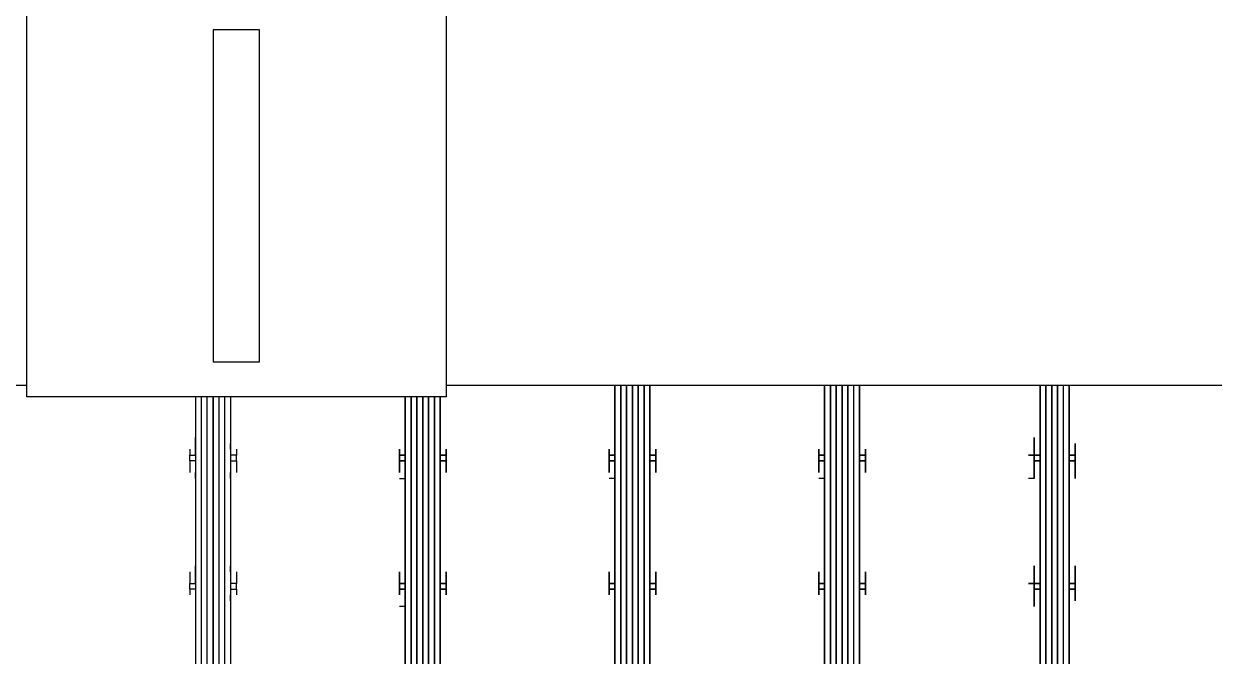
# Model space of a CAD drawing. Header units: metres. Extents: x 529352 to 529741, y 2674804 to 2675132.
# Drawn here: x 529554.8984 to 529555.1811, y 2675005.2932 to 2675005.4432 of the extents above; entities that cross this region are included whole.
import ezdxf

# ---------------------------------------------------------------- set-up
doc = ezdxf.new("R2010")
doc.units = ezdxf.units.M
doc.layers.add('IDT', color=7, linetype='Continuous')

# ---------------------------------------------------------------- blocks, each defined once
blk = doc.blocks.new('IDT')
at = {"layer": 'IDT', "color": 0, "lineweight": 25}
for p, q in [((14.19265, 9.00191), (14.19265, 8.8055)), ((14.19265, 8.8055), (14.19265, 9.00191)), ((14.19403, 9.00329), (14.19403, 8.8055)), ((14.19403, 9.00329), (14.19403, 8.8055)), ((14.19542, 9.00329), (14.19542, 8.8055)), ((14.19542, 8.8055), (14.19542, 9.00329)), ((14.19542, 9.00329), (14.19542, 8.8055)), ((14.19542, 9.00329), (14.19542, 8.8055)), ((14.1968, 9.00329), (14.1968, 8.8055)), ((14.1968, 8.8055), (14.1968, 9.00329)), ((14.19818, 9.00329), (14.19818, 8.8055)), ((14.19818, 8.8055), (14.19818, 9.00329)), ((14.19957, 8.8055), (14.19957, 9.00329)), ((14.19957, 9.00329), (14.19957, 8.8055)), ((14.19957, 9.00191), (14.19957, 8.8055)), ((14.19957, 8.8055), (14.19957, 9.00191)), ((14.24244, 9.00191), (14.24244, 8.8055)), ((14.24244, 8.8055), (14.24244, 9.00191)), ((14.24383, 9.00329), (14.24383, 8.8055)), ((14.24383, 9.00329), (14.24383, 8.8055)), ((14.24521, 9.00329), (14.24521, 8.8055)), ((14.24521, 8.8055), (14.24521, 9.00329)), ((14.24659, 8.8055), (14.24659, 9.00329)), ((14.24659, 9.00329), (14.24659, 8.8055)), ((14.24659, 8.8055), (14.24659, 9.00329)), ((14.24659, 9.00329), (14.24659, 8.8055)), ((14.24798, 9.00329), (14.24798, 8.8055)), ((14.24798, 8.8055), (14.24798, 9.00329)), ((14.24936, 8.8055), (14.24936, 9.00329)), ((14.24936, 9.00329), (14.24936, 8.8055)), ((14.25074, 9.00191), (14.25074, 8.8055)), ((14.25074, 8.8055), (14.25074, 9.00191)), ((14.29224, 9.00191), (14.29224, 8.8055)), ((14.29224, 8.8055), (14.29224, 9.00191)), ((14.29362, 8.8055), (14.29362, 9.00329)), ((14.29362, 9.00329), (14.29362, 8.8055)), ((14.295, 9.00329), (14.295, 8.8055)), ((14.295, 8.8055), (14.295, 9.00329)), ((14.29639, 8.8055), (14.29639, 9.00329)), ((14.29639, 9.00329), (14.29639, 8.8055)), ((14.29639, 8.8055), (14.29639, 9.00329)), ((14.29639, 9.00329), (14.29639, 8.8055)), ((14.29777, 8.8055), (14.29777, 9.00329)), ((14.29777, 9.00329), (14.29777, 8.8055)), ((14.29915, 8.8055), (14.29915, 9.00329)), ((14.29915, 9.00329), (14.29915, 8.8055)), ((14.30054, 9.00191), (14.30054, 8.8055)), ((14.30054, 8.8055), (14.30054, 9.00191)), ((14.34203, 9.00191), (14.34203, 8.80826)), ((14.34203, 8.80826), (14.34203, 9.00191)), ((14.34341, 8.80826), (14.34341, 9.00329)), ((14.34341, 9.00329), (14.34341, 8.80826)), ((14.3448, 9.00329), (14.3448, 8.80826)), ((14.3448, 8.80826), (14.3448, 9.00329)), ((14.34618, 8.80826), (14.34618, 9.00329)), ((14.34618, 9.00329), (14.34618, 8.80826)), ((14.34618, 8.80826), (14.34618, 9.00329)), ((14.34618, 9.00329), (14.34618, 8.80826)), ((14.34756, 8.80826), (14.34756, 9.00329)), ((14.34756, 9.00329), (14.34756, 8.80826)), ((14.34895, 8.80826), (14.34895, 9.00329)), ((14.34895, 9.00329), (14.34895, 8.80826)), ((14.35033, 9.00191), (14.35033, 8.80826)), ((14.35033, 8.80826), (14.35033, 9.00191)), ((14.39182, 8.80826), (14.39182, 9.00191)), ((14.39321, 9.00329), (14.39321, 8.80826)), ((14.39459, 8.80826), (14.39459, 9.00329)), ((14.39597, 8.80826), (14.39597, 9.00329)), ((14.39597, 9.00329), (14.39597, 8.80826)), ((14.39736, 9.00329), (14.39736, 8.80826)), ((14.39874, 9.00329), (14.39874, 8.80826)), ((14.40012, 8.80826), (14.40012, 9.00191)), ((14.19265, 8.85806), (14.19265, 8.85253)), ((14.19265, 8.85391), (14.19265, 8.85806)), ((14.20095, 8.85806), (14.20095, 8.85391)), ((14.20095, 8.85391), (14.20095, 8.85806)), ((14.24244, 8.85391), (14.24244, 8.85806)), ((14.24244, 8.85806), (14.24244, 8.85253)), ((14.25074, 8.85391), (14.25074, 8.85806)), ((14.25074, 8.85806), (14.25074, 8.85253)), ((14.29224, 8.85391), (14.29224, 8.85806)), ((14.29224, 8.85806), (14.29224, 8.85253)), ((14.30054, 8.85806), (14.30054, 8.85391)), ((14.30054, 8.85253), (14.30054, 8.85806)), ((14.34203, 8.85806), (14.34203, 8.85391)), ((14.34203, 8.85391), (14.34203, 8.85806)), ((14.35033, 8.85391), (14.35033, 8.85806)), ((14.35033, 8.85806), (14.35033, 8.85391)), ((14.35033, 8.85806), (14.35171, 8.85806)), ((14.39182, 8.85391), (14.39182, 8.85806)), ((14.40012, 8.85253), (14.40012, 8.85806)), ((14.19127, 8.85529), (14.19127, 8.85667)), ((14.19127, 8.85667), (14.19127, 8.85529)), ((14.19127, 8.85529), (14.19127, 8.85391)), ((14.19127, 8.85391), (14.19127, 8.85529)), ((14.20095, 8.85529), (14.20095, 8.85667)), ((14.20095, 8.85667), (14.20095, 8.85529)), ((14.20095, 8.85529), (14.20095, 8.85391)), ((14.20095, 8.85253), (14.20095, 8.85529)), ((14.24106, 8.85529), (14.24106, 8.85391)), ((14.24106, 8.85391), (14.24106, 8.85529)), ((14.24244, 8.85529), (14.24244, 8.85667)), ((14.24244, 8.85667), (14.24244, 8.85529)), ((14.25074, 8.85667), (14.25074, 8.85529)), ((14.25074, 8.85529), (14.25074, 8.85667)), ((14.25212, 8.85391), (14.25212, 8.85529)), ((14.25212, 8.85529), (14.25212, 8.85391)), ((14.29085, 8.85529), (14.29085, 8.85391)), ((14.29085, 8.85391), (14.29085, 8.85529)), ((14.29224, 8.85529), (14.29224, 8.85667)), ((14.29224, 8.85667), (14.29224, 8.85529)), ((14.30054, 8.85667), (14.30054, 8.85529)), ((14.30054, 8.85529), (14.30054, 8.85667)), ((14.30192, 8.85529), (14.30192, 8.85391)), ((14.30192, 8.85391), (14.30192, 8.85529)), ((14.34065, 8.85529), (14.34065, 8.85391)), ((14.34065, 8.85391), (14.34065, 8.85529)), ((14.34203, 8.85529), (14.34203, 8.85667)), ((14.34203, 8.85667), (14.34203, 8.85529)), ((14.35033, 8.85667), (14.35033, 8.85529)), ((14.35033, 8.85529), (14.35033, 8.85667)), ((14.35171, 8.85391), (14.35171, 8.85529)), ((14.35171, 8.85529), (14.35171, 8.85391)), ((14.39044, 8.85391), (14.39044, 8.85529)), ((14.39182, 8.85667), (14.39182, 8.85529)), ((14.40012, 8.85529), (14.40012, 8.85667)), ((14.40151, 8.85391), (14.40151, 8.85529)), ((14.19265, 8.85391), (14.19127, 8.85391)), ((14.19127, 8.85391), (14.19127, 8.85253)), ((14.19127, 8.85253), (14.19127, 8.85391)), ((14.19127, 8.85391), (14.19265, 8.85391)), ((14.19265, 8.85253), (14.19127, 8.85253)), ((14.19127, 8.85253), (14.19127, 8.84976)), ((14.19127, 8.84976), (14.19127, 8.85253)), ((14.19127, 8.85253), (14.19265, 8.85253)), ((14.19265, 8.85253), (14.19265, 8.85391)), ((14.19265, 8.85253), (14.19265, 8.84838)), ((14.19265, 8.84838), (14.19265, 8.85253)), ((14.20095, 8.85391), (14.19957, 8.85391)), ((14.19957, 8.85391), (14.20095, 8.85391)), ((14.20095, 8.85253), (14.19957, 8.85253)), ((14.19957, 8.85253), (14.20095, 8.85253)), ((14.20095, 8.85391), (14.20095, 8.85253)), ((14.20095, 8.85253), (14.20095, 8.85391)), ((14.20095, 8.85391), (14.20095, 8.85253)), ((14.20095, 8.85253), (14.20095, 8.84976)), ((14.20095, 8.84976), (14.20095, 8.85253)), ((14.20095, 8.85253), (14.20095, 8.84838)), ((14.20095, 8.84838), (14.20095, 8.85253)), ((14.20095, 8.85253), (14.20233, 8.85253)), ((14.20233, 8.85253), (14.20095, 8.85253)), ((14.24244, 8.85391), (14.24106, 8.85391)), ((14.24106, 8.85391), (14.24106, 8.85253)), ((14.24106, 8.85253), (14.24106, 8.85391)), ((14.24106, 8.85391), (14.24244, 8.85391)), ((14.24244, 8.85253), (14.24106, 8.85253)), ((14.24106, 8.85253), (14.24106, 8.84976)), ((14.24106, 8.84976), (14.24106, 8.85253)), ((14.24106, 8.85253), (14.24244, 8.85253)), ((14.24244, 8.85253), (14.24244, 8.85391)), ((14.24244, 8.85253), (14.24244, 8.84838)), ((14.24244, 8.84838), (14.24244, 8.85253)), ((14.25212, 8.85391), (14.25074, 8.85391)), ((14.25074, 8.85391), (14.25212, 8.85391)), ((14.25074, 8.85253), (14.25074, 8.85391)), ((14.25074, 8.85253), (14.25212, 8.85253)), ((14.25212, 8.85253), (14.25074, 8.85253)), ((14.25074, 8.85253), (14.25074, 8.84838)), ((14.25074, 8.84838), (14.25074, 8.85253)), ((14.25074, 8.85253), (14.25212, 8.85253)), ((14.25212, 8.85253), (14.25074, 8.85253)), ((14.25212, 8.85253), (14.25212, 8.85391)), ((14.25212, 8.85391), (14.25212, 8.85253)), ((14.25212, 8.85253), (14.25212, 8.84976)), ((14.25212, 8.84976), (14.25212, 8.85253)), ((14.29085, 8.85391), (14.29085, 8.85253)), ((14.29085, 8.85253), (14.29085, 8.85391)), ((14.29085, 8.85391), (14.29224, 8.85391)), ((14.29224, 8.85391), (14.29085, 8.85391)), ((14.29224, 8.85253), (14.29085, 8.85253)), ((14.29085, 8.85253), (14.29085, 8.84976)), ((14.29085, 8.84976), (14.29085, 8.85253)), ((14.29085, 8.85253), (14.29224, 8.85253)), ((14.29224, 8.84838), (14.29224, 8.85391)), ((14.29224, 8.85253), (14.29224, 8.84838)), ((14.30054, 8.85391), (14.30192, 8.85391)), ((14.30054, 8.85253), (14.30054, 8.85391)), ((14.30192, 8.85391), (14.30054, 8.85391)), ((14.30054, 8.84838), (14.30054, 8.85253)), ((14.30054, 8.85253), (14.30192, 8.85253)), ((14.30192, 8.85253), (14.30054, 8.85253)), ((14.30054, 8.85253), (14.30054, 8.84838)), ((14.30192, 8.85253), (14.30054, 8.85253)), ((14.30192, 8.85391), (14.30192, 8.85253)), ((14.30192, 8.85253), (14.30192, 8.85391)), ((14.30192, 8.85253), (14.30192, 8.84976)), ((14.30192, 8.84976), (14.30192, 8.85253)), ((14.34203, 8.85391), (14.34065, 8.85391)), ((14.34065, 8.85391), (14.34065, 8.85253)), ((14.34065, 8.85253), (14.34065, 8.85391)), ((14.34065, 8.85391), (14.34203, 8.85391)), ((14.34203, 8.85253), (14.34065, 8.85253)), ((14.34065, 8.85253), (14.34065, 8.84976)), ((14.34065, 8.84976), (14.34065, 8.85253)), ((14.34065, 8.85253), (14.34203, 8.85253)), ((14.34203, 8.85253), (14.34203, 8.85391)), ((14.34203, 8.85391), (14.34203, 8.85253)), ((14.34203, 8.84838), (14.34203, 8.85253)), ((14.34203, 8.85253), (14.34203, 8.84838)), ((14.35033, 8.85253), (14.35033, 8.85391)), ((14.35033, 8.85391), (14.35171, 8.85391)), ((14.35171, 8.85391), (14.35033, 8.85391)), ((14.35033, 8.85391), (14.35033, 8.85253)), ((14.35171, 8.85253), (14.35033, 8.85253)), ((14.35033, 8.85253), (14.35171, 8.85253)), ((14.35171, 8.85253), (14.35033, 8.85253)), ((14.35033, 8.85253), (14.35033, 8.84838)), ((14.35033, 8.84838), (14.35033, 8.85253)), ((14.35033, 8.85253), (14.35171, 8.85253)), ((14.35171, 8.85253), (14.35171, 8.85391)), ((14.35171, 8.85391), (14.35171, 8.85253)), ((14.35171, 8.85253), (14.35171, 8.84976)), ((14.35171, 8.84976), (14.35171, 8.85253)), ((14.39182, 8.85391), (14.39044, 8.85391)), ((14.39044, 8.85391), (14.39044, 8.85253)), ((14.39044, 8.84976), (14.39044, 8.85253)), ((14.39044, 8.85253), (14.39182, 8.85253)), ((14.39182, 8.85253), (14.39182, 8.85391)), ((14.39182, 8.84838), (14.39182, 8.85253)), ((14.40012, 8.85391), (14.40151, 8.85391)), ((14.40151, 8.85253), (14.40012, 8.85253)), ((14.40012, 8.85253), (14.40012, 8.84838)), ((14.40151, 8.85253), (14.40012, 8.85253)), ((14.40151, 8.85391), (14.40151, 8.85253)), ((14.40151, 8.84976), (14.40151, 8.85253)), ((14.19127, 8.84976), (14.19127, 8.84838)), ((14.19127, 8.84838), (14.19127, 8.84976)), ((14.20095, 8.84838), (14.20095, 8.84976)), ((14.20095, 8.84976), (14.20095, 8.84838)), ((14.24244, 8.84838), (14.24244, 8.84976)), ((14.24244, 8.84976), (14.24244, 8.84838)), ((14.25074, 8.84976), (14.25074, 8.84838)), ((14.25074, 8.84838), (14.25074, 8.84976)), ((14.29224, 8.84838), (14.29224, 8.84976)), ((14.29224, 8.84976), (14.29224, 8.84838)), ((14.30054, 8.84838), (14.30054, 8.84976)), ((14.30054, 8.84976), (14.30054, 8.84838)), ((14.34203, 8.84838), (14.34203, 8.84976)), ((14.34203, 8.84976), (14.34203, 8.84838)), ((14.35033, 8.84976), (14.35033, 8.84838)), ((14.35033, 8.84838), (14.35033, 8.84976)), ((14.39182, 8.84976), (14.39182, 8.84838)), ((14.40012, 8.84838), (14.40012, 8.84976)), ((14.19127, 8.82625), (14.19127, 8.82763)), ((14.19127, 8.82763), (14.19127, 8.82625)), ((14.19127, 8.82625), (14.19127, 8.82348)), ((14.19127, 8.82348), (14.19127, 8.82625)), ((14.19265, 8.82763), (14.19265, 8.82348)), ((14.19265, 8.82348), (14.19265, 8.82763)), ((14.20095, 8.82763), (14.20233, 8.82763)), ((14.20095, 8.82625), (14.20095, 8.82763)), ((14.20095, 8.82763), (14.20095, 8.82348)), ((14.20095, 8.82625), (14.20095, 8.82763)), ((14.20095, 8.82763), (14.20095, 8.82348)), ((14.20095, 8.82348), (14.20095, 8.82625)), ((14.20095, 8.82348), (14.20095, 8.82625)), ((14.24106, 8.82348), (14.24106, 8.82625)), ((14.24106, 8.82625), (14.24106, 8.82348)), ((14.24244, 8.82625), (14.24244, 8.82763)), ((14.24244, 8.82763), (14.24244, 8.82625)), ((14.24244, 8.82763), (14.24244, 8.82348)), ((14.24244, 8.82348), (14.24244, 8.82763)), ((14.25074, 8.82763), (14.25212, 8.82763)), ((14.25074, 8.82348), (14.25074, 8.82763)), ((14.25074, 8.82763), (14.25074, 8.82625)), ((14.25074, 8.82625), (14.25074, 8.82763)), ((14.25074, 8.82763), (14.25074, 8.8221)), ((14.25212, 8.82348), (14.25212, 8.82625)), ((14.25212, 8.82625), (14.25212, 8.82348)), ((14.29085, 8.82625), (14.29085, 8.82348)), ((14.29085, 8.82348), (14.29085, 8.82625)), ((14.29224, 8.82625), (14.29224, 8.82763)), ((14.29224, 8.82763), (14.29224, 8.82625)), ((14.29224, 8.82763), (14.29224, 8.82348)), ((14.29224, 8.82348), (14.29224, 8.82763)), ((14.30054, 8.82763), (14.30192, 8.82763)), ((14.30054, 8.82348), (14.30054, 8.82763)), ((14.30054, 8.82763), (14.30054, 8.82625)), ((14.30054, 8.82625), (14.30054, 8.82763)), ((14.30054, 8.82763), (14.30054, 8.82348)), ((14.30192, 8.82348), (14.30192, 8.82625)), ((14.30192, 8.82625), (14.30192, 8.82348)), ((14.34065, 8.82625), (14.34065, 8.82348)), ((14.34065, 8.82348), (14.34065, 8.82625)), ((14.34203, 8.82625), (14.34203, 8.82763)), ((14.34203, 8.82763), (14.34203, 8.82625)), ((14.34203, 8.82763), (14.34203, 8.82348)), ((14.34203, 8.81795), (14.34203, 8.82763)), ((14.35171, 8.82763), (14.35033, 8.82763)), ((14.35033, 8.82763), (14.35033, 8.82348)), ((14.35033, 8.8221), (14.35033, 8.82763)), ((14.35033, 8.82763), (14.35033, 8.82625)), ((14.35033, 8.82625), (14.35033, 8.82763)), ((14.35171, 8.82348), (14.35171, 8.82625)), ((14.35171, 8.82625), (14.35171, 8.82348)), ((14.39044, 8.82348), (14.39044, 8.82625)), ((14.39182, 8.82348), (14.39182, 8.82763)), ((14.39182, 8.82763), (14.39182, 8.82625)), ((14.40012, 8.8221), (14.40012, 8.82763)), ((14.40012, 8.82763), (14.40012, 8.82625)), ((14.40151, 8.82348), (14.40151, 8.82625)), ((14.19265, 8.82348), (14.19127, 8.82348)), ((14.19127, 8.82348), (14.19265, 8.82348)), ((14.19127, 8.82348), (14.19127, 8.8221)), ((14.19127, 8.8221), (14.19127, 8.82348)), ((14.19265, 8.82348), (14.19265, 8.8221)), ((14.19265, 8.8221), (14.19265, 8.82348)), ((14.19957, 8.82348), (14.20095, 8.82348)), ((14.20095, 8.82348), (14.19957, 8.82348)), ((14.20095, 8.82348), (14.20095, 8.8221)), ((14.20095, 8.8221), (14.20095, 8.82348)), ((14.20095, 8.82348), (14.20095, 8.8221)), ((14.20095, 8.8221), (14.20095, 8.82348)), ((14.24244, 8.82348), (14.24106, 8.82348)), ((14.24106, 8.82348), (14.24106, 8.8221)), ((14.24106, 8.8221), (14.24106, 8.82348)), ((14.24106, 8.82348), (14.24244, 8.82348)), ((14.24244, 8.82348), (14.24244, 8.8221)), ((14.24244, 8.8221), (14.24244, 8.82348)), ((14.25074, 8.82348), (14.25212, 8.82348)), ((14.25074, 8.8221), (14.25074, 8.82348)), ((14.25212, 8.82348), (14.25074, 8.82348)), ((14.25212, 8.82348), (14.25212, 8.8221)), ((14.25212, 8.8221), (14.25212, 8.82348)), ((14.29224, 8.82348), (14.29085, 8.82348)), ((14.29085, 8.82348), (14.29085, 8.8221)), ((14.29085, 8.8221), (14.29085, 8.82348)), ((14.29085, 8.82348), (14.29224, 8.82348)), ((14.29224, 8.82348), (14.29224, 8.8221)), ((14.29224, 8.8221), (14.29224, 8.82348)), ((14.30054, 8.8221), (14.30054, 8.82348)), ((14.30054, 8.82348), (14.30054, 8.8221)), ((14.30054, 8.82348), (14.30192, 8.82348)), ((14.30192, 8.82348), (14.30054, 8.82348)), ((14.30192, 8.82348), (14.30192, 8.8221)), ((14.30192, 8.8221), (14.30192, 8.82348)), ((14.34203, 8.82348), (14.34065, 8.82348)), ((14.34065, 8.82348), (14.34065, 8.8221)), ((14.34065, 8.8221), (14.34065, 8.82348)), ((14.34065, 8.82348), (14.34203, 8.82348)), ((14.34203, 8.82348), (14.34203, 8.8221)), ((14.35033, 8.82348), (14.35171, 8.82348)), ((14.35171, 8.82348), (14.35033, 8.82348)), ((14.35033, 8.82348), (14.35033, 8.8221)), ((14.35171, 8.82348), (14.35171, 8.8221)), ((14.35171, 8.8221), (14.35171, 8.82348)), ((14.39182, 8.82348), (14.39044, 8.82348)), ((14.39044, 8.82348), (14.39044, 8.8221)), ((14.39182, 8.8221), (14.39182, 8.82348)), ((14.40012, 8.82348), (14.40151, 8.82348)), ((14.40151, 8.82348), (14.40151, 8.8221)), ((14.19265, 8.8221), (14.19127, 8.8221)), ((14.19127, 8.8221), (14.19127, 8.82071)), ((14.19127, 8.82071), (14.19127, 8.8221)), ((14.19127, 8.8221), (14.19265, 8.8221)), ((14.19127, 8.82071), (14.19127, 8.81933)), ((14.19127, 8.81933), (14.19127, 8.82071)), ((14.19265, 8.8221), (14.19265, 8.81795)), ((14.19265, 8.81795), (14.19265, 8.8221)), ((14.20095, 8.8221), (14.19957, 8.8221)), ((14.19957, 8.8221), (14.20095, 8.8221)), ((14.20095, 8.82071), (14.20095, 8.8221)), ((14.20095, 8.8221), (14.20095, 8.82071)), ((14.20095, 8.8221), (14.20095, 8.81795)), ((14.20095, 8.81795), (14.20095, 8.8221)), ((14.20095, 8.8221), (14.20233, 8.8221)), ((14.20233, 8.8221), (14.20095, 8.8221)), ((14.20095, 8.82071), (14.20095, 8.81933)), ((14.20095, 8.81933), (14.20095, 8.82071)), ((14.24244, 8.8221), (14.24106, 8.8221)), ((14.24106, 8.8221), (14.24106, 8.82071)), ((14.24106, 8.82071), (14.24106, 8.8221)), ((14.24106, 8.8221), (14.24244, 8.8221)), ((14.24244, 8.8221), (14.24244, 8.81795)), ((14.24244, 8.81795), (14.24244, 8.8221)), ((14.24244, 8.81933), (14.24244, 8.82071)), ((14.24244, 8.82071), (14.24244, 8.81933)), ((14.25212, 8.8221), (14.25074, 8.8221)), ((14.25074, 8.8221), (14.25074, 8.81795)), ((14.25074, 8.81795), (14.25074, 8.8221)), ((14.25074, 8.8221), (14.25212, 8.8221)), ((14.25212, 8.8221), (14.25074, 8.8221)), ((14.25074, 8.8221), (14.25212, 8.8221)), ((14.25074, 8.82071), (14.25074, 8.81933)), ((14.25074, 8.81933), (14.25074, 8.82071)), ((14.25212, 8.8221), (14.25212, 8.82071)), ((14.25212, 8.82071), (14.25212, 8.8221)), ((14.29224, 8.8221), (14.29085, 8.8221)), ((14.29085, 8.8221), (14.29085, 8.82071)), ((14.29085, 8.82071), (14.29085, 8.8221)), ((14.29085, 8.8221), (14.29224, 8.8221)), ((14.29224, 8.8221), (14.29224, 8.81795)), ((14.29224, 8.81795), (14.29224, 8.8221)), ((14.29224, 8.81933), (14.29224, 8.82071)), ((14.29224, 8.82071), (14.29224, 8.81933)), ((14.30192, 8.8221), (14.30054, 8.8221)), ((14.30054, 8.8221), (14.30054, 8.81795)), ((14.30054, 8.81795), (14.30054, 8.8221)), ((14.30054, 8.8221), (14.30192, 8.8221)), ((14.30192, 8.8221), (14.30054, 8.8221)), ((14.30054, 8.8221), (14.30192, 8.8221)), ((14.30054, 8.82071), (14.30054, 8.81933)), ((14.30054, 8.81933), (14.30054, 8.82071)), ((14.30192, 8.8221), (14.30192, 8.82071)), ((14.30192, 8.82071), (14.30192, 8.8221)), ((14.34203, 8.8221), (14.34065, 8.8221)), ((14.34065, 8.8221), (14.34065, 8.82071)), ((14.34065, 8.82071), (14.34065, 8.8221)), ((14.34065, 8.8221), (14.34203, 8.8221)), ((14.34203, 8.8221), (14.34203, 8.81795)), ((14.34203, 8.81933), (14.34203, 8.82071)), ((14.34203, 8.82071), (14.34203, 8.81933)), ((14.35171, 8.8221), (14.35033, 8.8221)), ((14.35033, 8.8221), (14.35033, 8.81795)), ((14.35033, 8.81795), (14.35033, 8.8221)), ((14.35033, 8.8221), (14.35171, 8.8221)), ((14.35171, 8.8221), (14.35033, 8.8221)), ((14.35033, 8.8221), (14.35171, 8.8221)), ((14.35033, 8.82071), (14.35033, 8.81933)), ((14.35033, 8.81933), (14.35033, 8.82071)), ((14.35171, 8.8221), (14.35171, 8.82071)), ((14.35171, 8.82071), (14.35171, 8.8221)), ((14.39044, 8.82071), (14.39044, 8.8221)), ((14.39044, 8.8221), (14.39182, 8.8221)), ((14.39182, 8.81795), (14.39182, 8.8221)), ((14.39182, 8.82071), (14.39182, 8.81933)), ((14.40151, 8.8221), (14.40012, 8.8221)), ((14.40012, 8.8221), (14.40012, 8.81795)), ((14.40151, 8.8221), (14.40012, 8.8221)), ((14.40012, 8.81933), (14.40012, 8.82071)), ((14.40151, 8.82071), (14.40151, 8.8221)), ((14.34065, 8.71144), (14.34065, 8.80826)), ((14.34065, 8.80826), (14.44023, 8.80826)), ((14.44023, 8.80826), (14.44023, 8.71144)), ((14.34065, 8.8055), (13.87591, 8.8055)), ((15.02116, 8.8055), (14.44023, 8.8055)), ((14.38491, 8.79997), (14.38491, 8.72113)), ((14.39597, 8.79997), (14.38491, 8.79997)), ((14.39597, 8.72113), (14.39597, 8.79997)), ((14.38491, 8.72113), (14.39597, 8.72113))]:
    blk.add_line(p, q, dxfattribs=at)

msp = doc.modelspace()

# ---------------------------------------------------------------- block references
at = {"layer": 'IDT', "color": 8, "rotation": 180}
msp.add_blockref('IDT', (529569.33928, 2675014.16297), dxfattribs=at)

doc.saveas('drawing.dxf')
